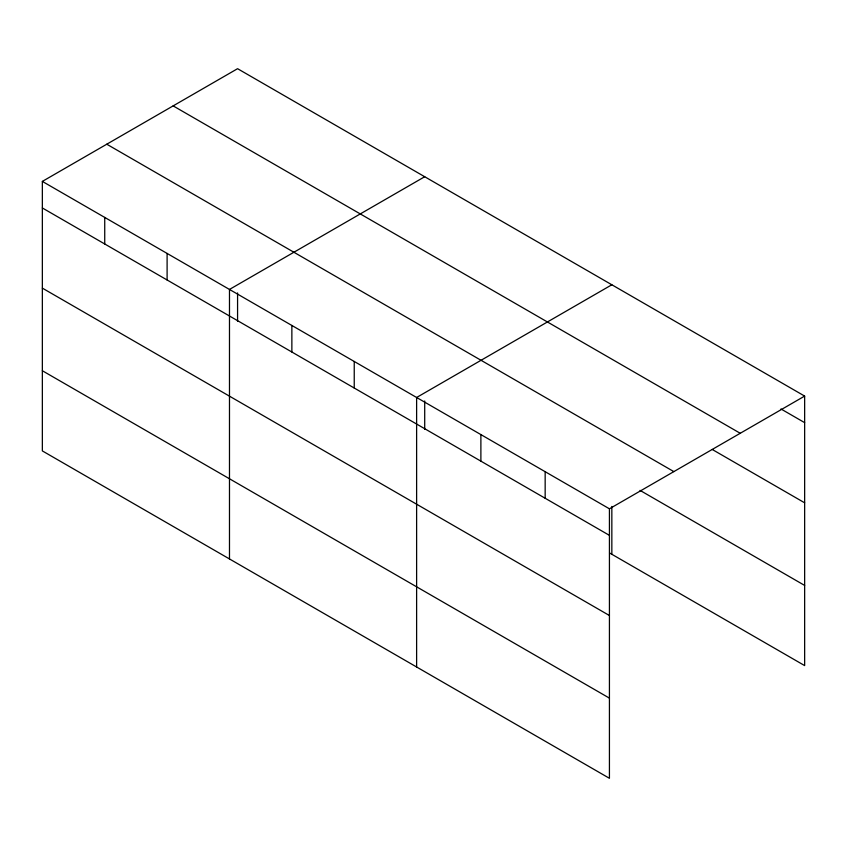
<?xml version="1.0" encoding="UTF-8"?>
<svg xmlns="http://www.w3.org/2000/svg" width="847" height="847" viewBox="0 0 847 847"><rect width="100%" height="100%" fill="white"/><g stroke="black" fill="none" stroke-linecap="round" stroke-linejoin="round"><path stroke-width="1.27" d="M42.35 181.406L609.427 508.803L609.427 778.308L42.35 450.911L42.35 181.406L237.573 68.692L804.65 396.089L804.65 665.594L609.575 552.975M424.707 176.727L229.484 289.441L229.484 558.956M611.841 284.772L416.618 397.487L416.618 666.991M609.427 508.803L804.65 396.089M780.976 408.974L804.65 422.642M173.148 105.886L740.225 433.283M712.189 449.439L804.65 502.811M106.775 144.212L673.852 471.61M640.036 490.381L804.65 585.425M42.35 207.96L609.427 535.357M42.35 288.128L609.427 615.525M42.35 370.732L609.427 698.129M611.841 506.432L611.841 554.277M545.161 471.694L545.161 498.248M480.884 434.596L480.884 461.139M424.707 400.98L424.707 429.429M354.237 361.468L354.237 388.021M291.866 325.46L291.866 352.013M237.573 292.935L237.573 321.384M167.103 253.433L167.103 279.986M104.732 217.414L104.732 243.968"/></g></svg>
